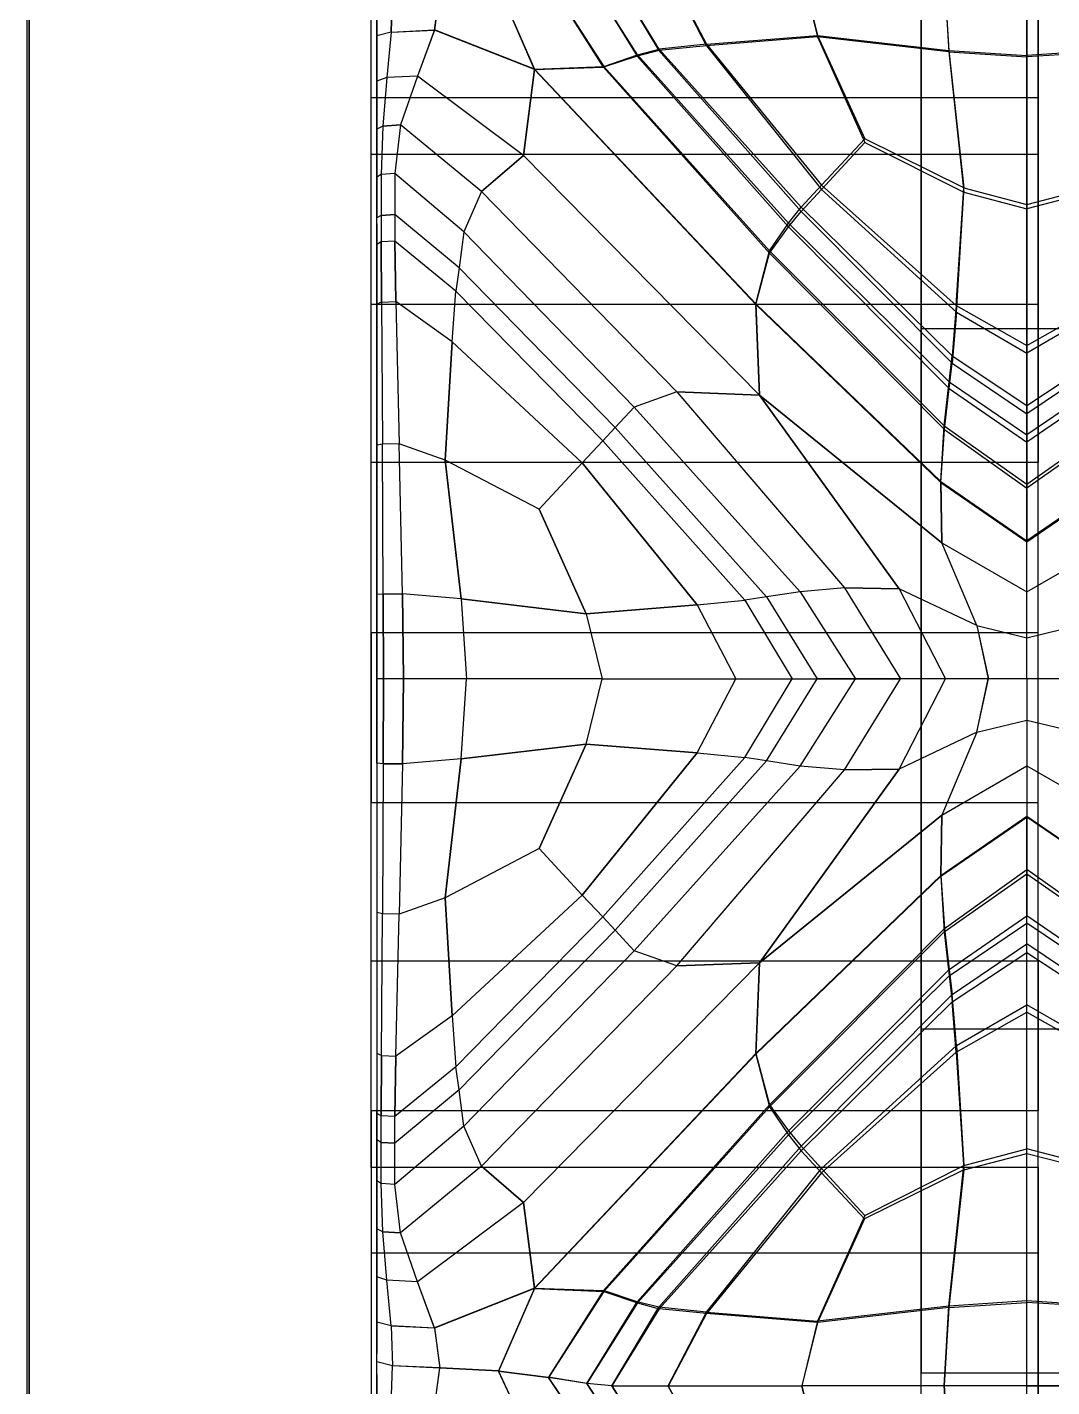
# Model space of a CAD drawing. Extents: x 11992 to 29481, y -6727 to 6811.
# Drawn here: x 12599.61 to 12607.29, y 1274.94 to 1285.14 of the extents above; entities that cross this region are included whole.
import ezdxf

# ---------------------------------------------------------------- set-up
doc = ezdxf.new("R2010")
doc.units = 0
doc.header["$MEASUREMENT"] = 0
doc.layers.get('0').update_dxf_attribs({"color": 8, "linetype": 'CONTINUOUS'})
doc.layers.add('WALL', color=8, linetype='CONTINUOUS')

msp = doc.modelspace()

# ---------------------------------------------------------------- linework, layer by layer
for p, q in [((12599.619, 530.595, 559.574), (12599.628, 2180.596, 559.574)), ((12599.628, 2180.596, 429.574), (12599.619, 530.595, 429.574)), ((12599.628, 2180.596, 429.574), (12599.619, 530.595, 429.574)), ((12599.628, 2180.596, -40.427), (12599.619, 530.595, -40.426)), ((12607.188, 1295.636, -1712.186), (12607.188, 1281.877, -1730.567)), ((12607.188, 1284.187, -1731.15), (12607.188, 1292.159, -1710.589)), ((12607.105, 1288.764, -1722.139), (12607.105, 1283.813, -1720.379)), ((12602.188, 1284.187, -1731.15), (12602.188, 1288.474, -1709.412)), ((12607.188, 1279.324, -1730.567), (12607.188, 1288.474, -1709.412)), ((12607.105, 1282.698, -1760.504), (12607.105, 1287.198, -1759.58)), ((12602.23, 1283.472, -1759.98), (12602.23, 1285.956, -1758.022)), ((12604.184, 1284.934, -1720.599), (12603.805, 1285.539, -1720.707)), ((12603.805, 1285.538, -1760.159), (12604.183, 1284.925, -1760.249)), ((12604.347, 1284.978, -1720.536), (12603.992, 1285.557, -1720.642)), ((12603.992, 1285.555, -1760.224), (12604.346, 1284.967, -1760.306)), ((12604.416, 1285.559, -1720.635), (12604.703, 1285.014, -1720.532)), ((12604.703, 1285.003, -1760.308), (12604.416, 1285.557, -1760.231)), ((12605.416, 1285.557, -1720.639), (12605.534, 1285.081, -1720.538)), ((12605.416, 1285.557, -1760.227), (12605.534, 1285.071, -1760.303)), ((12606.483, 1285.555, -1720.645), (12606.52, 1284.968, -1720.527)), ((12606.483, 1285.555, -1760.22), (12606.52, 1284.957, -1760.31)), ((12602.23, 1285.473, -1722.092), (12602.23, 1285.042, -1722.559)), ((12603.144, 1285.446, -1721.057), (12603.412, 1284.827, -1720.969)), ((12603.412, 1284.824, -1759.897), (12603.144, 1285.444, -1759.81)), ((12603.517, 1285.493, -1720.879), (12603.932, 1284.847, -1720.769)), ((12603.931, 1284.842, -1760.088), (12603.517, 1285.492, -1759.987)), ((12606.312, 1285.46, -1721), (12606.312, 1282.879, -1720.484)), ((12606.312, 1282.879, -1760.381), (12606.312, 1285.46, -1759.865)), ((12602.338, 1285.106, -1759.732), (12602.348, 1285.406, -1759.664)), ((12602.348, 1285.406, -1721.201), (12602.338, 1285.106, -1721.134)), ((12602.704, 1285.423, -1721.14), (12602.662, 1285.122, -1721.076)), ((12602.662, 1285.121, -1759.791), (12602.704, 1285.422, -1759.726)), ((12602.23, 1285.191, -1758.86), (12602.23, 1284.446, -1758.424)), ((12602.338, 1285.106, -1721.134), (12602.23, 1285.078, -1721.246)), ((12602.338, 1285.106, -1759.732), (12602.23, 1285.078, -1759.62)), ((12602.23, 1284.763, -1758.371), (12602.23, 1285.078, -1759.62)), ((12602.338, 1285.106, -1721.134), (12602.306, 1284.764, -1721.08)), ((12602.338, 1285.106, -1759.732), (12602.306, 1284.764, -1759.786)), ((12602.338, 1285.106, -1721.134), (12602.662, 1285.122, -1721.076)), ((12602.338, 1285.106, -1759.732), (12602.662, 1285.121, -1759.791)), ((12602.662, 1285.122, -1721.076), (12602.535, 1284.776, -1721.032)), ((12602.662, 1285.121, -1759.791), (12602.535, 1284.776, -1759.835)), ((12603.412, 1284.827, -1720.969), (12602.662, 1285.122, -1721.076)), ((12603.412, 1284.824, -1759.897), (12602.662, 1285.121, -1759.791)), ((12604.703, 1285.014, -1720.532), (12605.534, 1285.081, -1720.538)), ((12605.534, 1285.071, -1760.303), (12604.703, 1285.003, -1760.308)), ((12605.534, 1285.081, -1720.538), (12606.52, 1284.968, -1720.527)), ((12605.534, 1285.081, -1720.538), (12605.888, 1284.304, -1720.434)), ((12606.52, 1284.957, -1760.31), (12605.534, 1285.071, -1760.303)), ((12605.534, 1285.071, -1760.303), (12605.888, 1284.278, -1760.378)), ((12602.23, 1284.378, -1721.089), (12602.23, 1285.016, -1721.489)), ((12602.23, 1285.016, -1721.489), (12602.23, 1284.763, -1722.495)), ((12604.183, 1284.925, -1760.249), (12603.931, 1284.842, -1760.088)), ((12603.932, 1284.847, -1720.769), (12604.184, 1284.934, -1720.599)), ((12604.346, 1284.967, -1760.306), (12604.183, 1284.925, -1760.249)), ((12604.183, 1284.925, -1760.249), (12605.318, 1283.644, -1760.38)), ((12604.184, 1284.934, -1720.599), (12604.347, 1284.978, -1720.536)), ((12604.184, 1284.934, -1720.599), (12605.318, 1283.673, -1720.435)), ((12604.703, 1285.003, -1760.308), (12604.346, 1284.967, -1760.306)), ((12604.346, 1284.967, -1760.306), (12605.412, 1283.759, -1760.42)), ((12604.703, 1285.014, -1720.532), (12604.347, 1284.978, -1720.536)), ((12605.411, 1283.793, -1720.383), (12604.347, 1284.978, -1720.536)), ((12604.703, 1285.014, -1720.532), (12605.564, 1283.958, -1720.397)), ((12604.703, 1285.003, -1760.308), (12605.565, 1283.925, -1760.406)), ((12606.52, 1284.968, -1720.527), (12606.631, 1283.936, -1720.393)), ((12606.52, 1284.968, -1720.527), (12607.105, 1284.93, -1720.523)), ((12606.52, 1284.957, -1760.31), (12606.632, 1283.904, -1760.407)), ((12606.52, 1284.957, -1760.31), (12607.105, 1284.919, -1760.313)), ((12607.69, 1284.968, -1720.527), (12607.105, 1284.93, -1720.523)), ((12607.69, 1284.957, -1760.31), (12607.105, 1284.919, -1760.313)), ((12602.23, 1284.903, -1721.94), (12602.23, 1284.576, -1721.885)), ((12603.412, 1284.827, -1720.969), (12603.329, 1284.181, -1720.939)), ((12603.329, 1284.18, -1759.927), (12603.412, 1284.824, -1759.897)), ((12603.412, 1284.827, -1720.969), (12603.932, 1284.847, -1720.769)), ((12603.412, 1284.824, -1759.897), (12603.931, 1284.842, -1760.088)), ((12603.412, 1284.827, -1720.969), (12605.071, 1283.068, -1720.725)), ((12603.412, 1284.824, -1759.897), (12605.071, 1283.063, -1760.136)), ((12605.174, 1283.448, -1760.246), (12603.931, 1284.842, -1760.088)), ((12603.932, 1284.847, -1720.769), (12605.174, 1283.465, -1720.593)), ((12602.306, 1284.764, -1721.08), (12602.23, 1284.738, -1721.189)), ((12602.306, 1284.764, -1759.786), (12602.23, 1284.738, -1759.677)), ((12602.306, 1284.764, -1721.08), (12602.275, 1284.401, -1720.983)), ((12602.306, 1284.764, -1759.786), (12602.275, 1284.401, -1759.883)), ((12602.535, 1284.776, -1721.032), (12602.306, 1284.764, -1721.08)), ((12602.535, 1284.776, -1759.835), (12602.306, 1284.764, -1759.786)), ((12602.535, 1284.776, -1721.032), (12602.409, 1284.409, -1720.945)), ((12602.535, 1284.776, -1759.835), (12602.409, 1284.409, -1759.921)), ((12603.329, 1284.18, -1759.927), (12602.535, 1284.776, -1759.835)), ((12603.329, 1284.181, -1720.939), (12602.535, 1284.776, -1721.032)), ((12602.23, 1284.681, -1759.434), (12602.23, 1283.773, -1758.699)), ((12607.188, 1284.612, -1772.182), (12602.188, 1284.612, -1772.182)), ((12607.188, 1284.612, -1708.683), (12602.188, 1284.612, -1708.683)), ((12602.23, 1284.576, -1758.981), (12602.23, 1284.109, -1758.517)), ((12607.188, 1281.877, -1750.298), (12607.188, 1284.612, -1772.182)), ((12607.188, 1276.589, -1708.683), (12607.188, 1284.612, -1708.683)), ((12602.23, 1283.472, -1720.886), (12602.23, 1284.446, -1722.442)), ((12602.275, 1284.401, -1759.883), (12602.23, 1284.378, -1759.776)), ((12602.275, 1284.401, -1720.983), (12602.23, 1284.378, -1721.089)), ((12602.23, 1282.006, -1720.354), (12602.23, 1284.326, -1721.334)), ((12602.275, 1284.401, -1759.883), (12602.264, 1284.038, -1760.078)), ((12602.275, 1284.401, -1720.983), (12602.264, 1284.038, -1720.788)), ((12602.409, 1284.409, -1759.921), (12602.275, 1284.401, -1759.883)), ((12602.275, 1284.401, -1720.983), (12602.409, 1284.409, -1720.945)), ((12602.409, 1284.409, -1759.921), (12602.366, 1284.045, -1760.113)), ((12602.409, 1284.409, -1720.945), (12602.366, 1284.045, -1720.753)), ((12603.016, 1283.909, -1720.867), (12602.409, 1284.409, -1720.945)), ((12603.016, 1283.909, -1759.999), (12602.409, 1284.409, -1759.921)), ((12602.23, 1283.97, -1721.141), (12602.23, 1284.229, -1721.789)), ((12605.888, 1284.304, -1720.434), (12605.564, 1283.958, -1720.397)), ((12605.565, 1283.925, -1760.406), (12605.888, 1284.278, -1760.378)), ((12606.631, 1283.936, -1720.393), (12605.888, 1284.304, -1720.434)), ((12605.888, 1284.278, -1760.378), (12606.632, 1283.904, -1760.407)), ((12607.188, 1284.187, -1731.15), (12602.188, 1284.187, -1731.15)), ((12602.188, 1280.6, -1750.378), (12602.188, 1284.187, -1749.715)), ((12607.188, 1284.187, -1749.715), (12602.188, 1284.187, -1749.715)), ((12603.329, 1284.181, -1720.939), (12603.016, 1283.909, -1720.867)), ((12603.016, 1283.909, -1759.999), (12603.329, 1284.18, -1759.927)), ((12605.1, 1282.383, -1720.698), (12603.329, 1284.181, -1720.939)), ((12605.1, 1282.383, -1760.169), (12603.329, 1284.18, -1759.927)), ((12607.188, 1283.063, -1750.074), (12607.188, 1284.187, -1749.715)), ((12602.264, 1284.038, -1760.078), (12602.23, 1284.018, -1759.972)), ((12602.264, 1284.038, -1720.788), (12602.23, 1284.018, -1720.894)), ((12602.23, 1284.018, -1759.972), (12602.23, 1283.711, -1760.158)), ((12602.366, 1284.045, -1760.113), (12602.264, 1284.038, -1760.078)), ((12602.366, 1284.045, -1720.753), (12602.264, 1284.038, -1720.788)), ((12602.264, 1284.038, -1720.788), (12602.264, 1283.73, -1720.601)), ((12602.264, 1284.038, -1760.078), (12602.264, 1283.531, -1760.338)), ((12602.883, 1283.607, -1760.186), (12602.366, 1284.045, -1760.113)), ((12602.883, 1283.607, -1720.68), (12602.366, 1284.045, -1720.753)), ((12602.366, 1284.045, -1760.113), (12602.366, 1283.536, -1760.374)), ((12602.366, 1284.045, -1720.753), (12602.366, 1283.537, -1720.492)), ((12602.23, 1283.667, -1759.908), (12602.23, 1283.97, -1759.724)), ((12603.016, 1283.909, -1720.867), (12602.883, 1283.607, -1720.68)), ((12603.016, 1283.909, -1759.999), (12602.883, 1283.607, -1760.186)), ((12603.016, 1283.909, -1720.867), (12604.48, 1282.407, -1720.64)), ((12603.016, 1283.909, -1759.999), (12604.48, 1282.407, -1760.226)), ((12605.564, 1283.958, -1720.397), (12605.411, 1283.793, -1720.383)), ((12605.565, 1283.925, -1760.406), (12605.412, 1283.759, -1760.42)), ((12606.574, 1283.055, -1720.293), (12605.564, 1283.958, -1720.397)), ((12606.576, 1283.005, -1760.479), (12605.565, 1283.925, -1760.406)), ((12606.574, 1283.055, -1720.293), (12606.631, 1283.936, -1720.393)), ((12606.631, 1283.936, -1720.393), (12607.105, 1283.813, -1720.379)), ((12607.105, 1283.813, -1720.379), (12607.578, 1283.936, -1720.393)), ((12602.23, 1283.586, -1759.444), (12602.23, 1283.882, -1759.265)), ((12606.576, 1283.005, -1760.479), (12606.632, 1283.904, -1760.407)), ((12606.632, 1283.904, -1760.407), (12607.105, 1283.779, -1760.417)), ((12607.577, 1283.904, -1760.407), (12607.105, 1283.779, -1760.417)), ((12607.105, 1283.813, -1720.379), (12607.105, 1281.289, -1720.519)), ((12602.264, 1283.73, -1760.265), (12602.23, 1283.711, -1760.158)), ((12602.264, 1283.73, -1720.601), (12602.23, 1283.711, -1720.708)), ((12602.366, 1283.736, -1760.301), (12602.264, 1283.73, -1760.265)), ((12602.264, 1283.73, -1720.601), (12602.366, 1283.736, -1720.565)), ((12602.264, 1283.73, -1720.601), (12602.264, 1283.531, -1720.528)), ((12602.847, 1283.337, -1720.494), (12602.366, 1283.736, -1720.565)), ((12602.847, 1283.337, -1760.372), (12602.366, 1283.736, -1760.301)), ((12605.318, 1283.673, -1720.435), (12605.411, 1283.793, -1720.383)), ((12605.318, 1283.644, -1760.38), (12605.412, 1283.759, -1760.42)), ((12605.411, 1283.793, -1720.383), (12606.544, 1282.676, -1720.251)), ((12605.412, 1283.759, -1760.42), (12606.545, 1282.621, -1760.517)), ((12602.23, 1283.667, -1720.958), (12602.23, 1282.962, -1721.277)), ((12602.883, 1283.607, -1760.186), (12602.847, 1283.337, -1760.372)), ((12602.883, 1283.607, -1720.68), (12602.847, 1283.337, -1720.494)), ((12604.161, 1282.293, -1760.404), (12602.883, 1283.607, -1760.186)), ((12604.161, 1282.293, -1720.462), (12602.883, 1283.607, -1720.68)), ((12605.174, 1283.465, -1720.593), (12605.318, 1283.673, -1720.435)), ((12605.174, 1283.448, -1760.246), (12605.318, 1283.644, -1760.38)), ((12606.521, 1282.482, -1720.29), (12605.318, 1283.673, -1720.435)), ((12605.318, 1283.644, -1760.38), (12606.522, 1282.433, -1760.493)), ((12602.264, 1283.531, -1720.528), (12602.23, 1283.513, -1720.636)), ((12602.264, 1283.531, -1760.338), (12602.23, 1283.513, -1760.23)), ((12602.23, 1282.006, -1760.512), (12602.23, 1283.513, -1760.23)), ((12602.366, 1283.537, -1720.492), (12602.264, 1283.531, -1720.528)), ((12602.366, 1283.536, -1760.374), (12602.264, 1283.531, -1760.338)), ((12602.266, 1283.079, -1760.416), (12602.264, 1283.531, -1760.338)), ((12602.264, 1283.531, -1720.528), (12602.266, 1283.079, -1720.45)), ((12602.366, 1283.537, -1720.492), (12602.374, 1283.084, -1720.414)), ((12602.824, 1283.162, -1720.422), (12602.366, 1283.537, -1720.492)), ((12602.374, 1283.084, -1760.452), (12602.366, 1283.536, -1760.374)), ((12602.824, 1283.162, -1760.444), (12602.366, 1283.536, -1760.374)), ((12602.23, 1280.878, -1760.454), (12602.23, 1283.486, -1758.873)), ((12602.23, 1283.472, -1759.98), (12602.23, 1282.881, -1759.014)), ((12605.071, 1283.068, -1720.725), (12605.174, 1283.465, -1720.593)), ((12605.071, 1283.063, -1760.136), (12605.174, 1283.448, -1760.246)), ((12605.174, 1283.465, -1720.593), (12606.485, 1282.152, -1720.436)), ((12605.174, 1283.448, -1760.246), (12606.486, 1282.124, -1760.385)), ((12602.23, 1280.253, -1760.042), (12602.23, 1283.3, -1758.941)), ((12602.847, 1283.337, -1720.494), (12602.824, 1283.162, -1720.422)), ((12602.847, 1283.337, -1760.372), (12602.824, 1283.162, -1760.444)), ((12602.847, 1283.337, -1720.494), (12604.017, 1282.139, -1720.28)), ((12604.017, 1282.139, -1760.586), (12602.847, 1283.337, -1760.372)), ((12602.795, 1282.782, -1760.51), (12602.824, 1283.162, -1760.444)), ((12602.795, 1282.782, -1720.355), (12602.824, 1283.162, -1720.422)), ((12603.924, 1282.039, -1720.211), (12602.824, 1283.162, -1720.422)), ((12603.924, 1282.039, -1760.655), (12602.824, 1283.162, -1760.444)), ((12607.188, 1283.063, -1750.074), (12602.188, 1283.063, -1750.074)), ((12607.188, 1283.063, -1730.791), (12602.188, 1283.063, -1730.791)), ((12602.266, 1283.079, -1760.416), (12602.23, 1283.064, -1760.308)), ((12602.266, 1283.079, -1720.45), (12602.23, 1283.064, -1720.558)), ((12602.23, 1283.064, -1720.558), (12602.23, 1277.206, -1721.925)), ((12602.266, 1283.079, -1760.416), (12602.374, 1283.084, -1760.452)), ((12602.266, 1283.079, -1720.45), (12602.374, 1283.084, -1720.414)), ((12602.266, 1283.079, -1760.416), (12602.272, 1282.015, -1760.621)), ((12602.266, 1283.079, -1720.45), (12602.272, 1282.015, -1720.245)), ((12602.374, 1283.084, -1760.452), (12602.398, 1282.018, -1760.657)), ((12602.795, 1282.782, -1760.51), (12602.374, 1283.084, -1760.452)), ((12602.374, 1283.084, -1720.414), (12602.398, 1282.018, -1720.209)), ((12602.795, 1282.782, -1720.355), (12602.374, 1283.084, -1720.414)), ((12605.071, 1283.068, -1720.725), (12606.459, 1281.734, -1720.57)), ((12605.071, 1283.068, -1720.725), (12605.1, 1282.383, -1720.698)), ((12605.071, 1283.063, -1760.136), (12606.46, 1281.727, -1760.287)), ((12605.1, 1282.383, -1760.169), (12605.071, 1283.063, -1760.136)), ((12606.574, 1283.055, -1720.293), (12606.544, 1282.676, -1720.251)), ((12606.576, 1283.005, -1760.479), (12606.545, 1282.621, -1760.517)), ((12606.574, 1283.055, -1720.293), (12607.105, 1282.754, -1720.258)), ((12606.576, 1283.005, -1760.479), (12607.105, 1282.698, -1760.504)), ((12607.105, 1282.754, -1720.258), (12607.635, 1283.055, -1720.293)), ((12607.634, 1283.005, -1760.479), (12607.105, 1282.698, -1760.504)), ((12606.312, 1277.627, -1760.381), (12606.312, 1282.879, -1760.381)), ((12606.312, 1282.879, -1720.484), (12606.312, 1277.627, -1720.484)), ((12651.312, 1282.879, -1720.484), (12606.312, 1282.879, -1720.484)), ((12651.312, 1282.879, -1760.381), (12606.312, 1282.879, -1760.381)), ((12602.795, 1282.782, -1760.51), (12602.744, 1281.895, -1760.681)), ((12602.744, 1281.895, -1720.185), (12602.795, 1282.782, -1720.355)), ((12602.795, 1282.782, -1760.51), (12603.77, 1281.874, -1760.685)), ((12603.77, 1281.874, -1720.18), (12602.795, 1282.782, -1720.355)), ((12607.105, 1280.253, -1760.384), (12607.105, 1282.698, -1760.504)), ((12606.521, 1282.482, -1720.29), (12606.544, 1282.676, -1720.251)), ((12606.522, 1282.433, -1760.493), (12606.545, 1282.621, -1760.517)), ((12606.544, 1282.676, -1720.251), (12607.105, 1282.304, -1720.206)), ((12606.545, 1282.621, -1760.517), (12607.105, 1282.241, -1760.549)), ((12607.105, 1282.304, -1720.206), (12607.666, 1282.676, -1720.251)), ((12607.664, 1282.621, -1760.517), (12607.105, 1282.241, -1760.549)), ((12606.485, 1282.152, -1720.436), (12606.521, 1282.482, -1720.29)), ((12606.521, 1282.482, -1720.29), (12607.105, 1282.085, -1720.242)), ((12607.689, 1282.482, -1720.29), (12607.105, 1282.085, -1720.242)), ((12604.48, 1282.407, -1760.226), (12604.161, 1282.293, -1760.404)), ((12604.48, 1282.407, -1720.64), (12604.161, 1282.293, -1720.462)), ((12604.48, 1282.407, -1760.226), (12605.738, 1280.936, -1760.439)), ((12604.48, 1282.407, -1760.226), (12605.1, 1282.383, -1760.169)), ((12605.1, 1282.383, -1720.698), (12604.48, 1282.407, -1720.64)), ((12604.48, 1282.407, -1720.64), (12605.738, 1280.936, -1720.426)), ((12606.467, 1281.275, -1720.573), (12605.1, 1282.383, -1720.698)), ((12605.1, 1282.383, -1720.698), (12606.146, 1280.93, -1720.507)), ((12606.146, 1280.93, -1760.36), (12605.1, 1282.383, -1760.169)), ((12605.1, 1282.383, -1760.169), (12606.467, 1281.275, -1760.295)), ((12606.486, 1282.124, -1760.385), (12606.522, 1282.433, -1760.493)), ((12606.522, 1282.433, -1760.493), (12607.105, 1282.029, -1760.531)), ((12607.688, 1282.433, -1760.493), (12607.105, 1282.029, -1760.531)), ((12604.161, 1282.293, -1760.404), (12604.017, 1282.139, -1760.586)), ((12604.161, 1282.293, -1720.462), (12604.017, 1282.139, -1720.28)), ((12604.161, 1282.293, -1760.404), (12605.405, 1280.907, -1760.622)), ((12604.161, 1282.293, -1720.462), (12605.405, 1280.907, -1720.244)), ((12604.017, 1282.139, -1720.28), (12603.924, 1282.039, -1720.211)), ((12604.017, 1282.139, -1760.586), (12603.924, 1282.039, -1760.655)), ((12605.153, 1280.868, -1760.799), (12604.017, 1282.139, -1760.586)), ((12604.017, 1282.139, -1720.28), (12605.153, 1280.868, -1720.066)), ((12606.459, 1281.734, -1720.57), (12606.485, 1282.152, -1720.436)), ((12606.46, 1281.727, -1760.287), (12606.486, 1282.124, -1760.385)), ((12606.485, 1282.152, -1720.436), (12607.105, 1281.714, -1720.384)), ((12606.486, 1282.124, -1760.385), (12607.105, 1281.683, -1760.432)), ((12607.105, 1281.714, -1720.384), (12607.724, 1282.152, -1720.436)), ((12607.724, 1282.124, -1760.385), (12607.105, 1281.683, -1760.432)), ((12602.272, 1282.015, -1760.621), (12602.23, 1282.006, -1760.512)), ((12602.272, 1282.015, -1720.245), (12602.23, 1282.006, -1720.354)), ((12602.23, 1279.62, -1720.155), (12602.23, 1281.983, -1720.608)), ((12602.398, 1282.018, -1760.657), (12602.272, 1282.015, -1760.621)), ((12602.398, 1282.018, -1720.209), (12602.272, 1282.015, -1720.245)), ((12602.278, 1280.89, -1760.821), (12602.272, 1282.015, -1760.621)), ((12602.278, 1280.89, -1720.045), (12602.272, 1282.015, -1720.245)), ((12602.422, 1280.891, -1760.858), (12602.398, 1282.018, -1760.657)), ((12602.422, 1280.891, -1720.008), (12602.398, 1282.018, -1720.209)), ((12602.744, 1281.895, -1720.185), (12602.398, 1282.018, -1720.209)), ((12602.744, 1281.895, -1760.681), (12602.398, 1282.018, -1760.657)), ((12603.77, 1281.874, -1760.685), (12603.924, 1282.039, -1760.655)), ((12603.77, 1281.874, -1720.18), (12603.924, 1282.039, -1720.211)), ((12603.924, 1282.039, -1720.211), (12604.99, 1280.843, -1720)), ((12603.924, 1282.039, -1760.655), (12604.99, 1280.843, -1760.865)), ((12607.188, 1281.877, -1750.298), (12602.188, 1281.877, -1750.298)), ((12607.188, 1281.877, -1730.567), (12602.188, 1281.877, -1730.567)), ((12602.23, 1281.942, -1759.785), (12602.23, 1281.892, -1759.204)), ((12602.23, 1281.892, -1721.662), (12602.23, 1279.661, -1721.475)), ((12602.863, 1280.853, -1720), (12602.744, 1281.895, -1720.185)), ((12603.447, 1281.526, -1720.113), (12602.744, 1281.895, -1720.185)), ((12603.447, 1281.526, -1760.753), (12602.744, 1281.895, -1760.681)), ((12602.744, 1281.895, -1760.681), (12602.863, 1280.853, -1760.866)), ((12603.447, 1281.526, -1720.113), (12603.77, 1281.874, -1720.18)), ((12603.77, 1281.874, -1760.685), (12603.447, 1281.526, -1760.753)), ((12603.77, 1281.874, -1760.685), (12604.633, 1280.809, -1760.877)), ((12604.633, 1280.809, -1719.989), (12603.77, 1281.874, -1720.18)), ((12606.459, 1281.734, -1720.57), (12606.467, 1281.275, -1720.573)), ((12606.459, 1281.734, -1720.57), (12607.105, 1281.289, -1720.519)), ((12606.46, 1281.727, -1760.287), (12607.105, 1281.282, -1760.338)), ((12606.467, 1281.275, -1760.295), (12606.46, 1281.727, -1760.287)), ((12607.75, 1281.734, -1720.57), (12607.105, 1281.289, -1720.519)), ((12607.105, 1281.282, -1760.338), (12607.75, 1281.727, -1760.287)), ((12603.801, 1280.741, -1719.976), (12603.447, 1281.526, -1720.113)), ((12603.447, 1281.526, -1760.753), (12603.801, 1280.741, -1760.89)), ((12606.729, 1280.653, -1720.497), (12606.467, 1281.275, -1720.573)), ((12606.467, 1281.275, -1720.573), (12607.105, 1280.906, -1720.531)), ((12606.729, 1280.654, -1760.369), (12606.467, 1281.275, -1760.295)), ((12606.467, 1281.275, -1760.295), (12607.105, 1280.906, -1760.337)), ((12607.105, 1280.253, -1720.482), (12607.105, 1281.289, -1720.519)), ((12607.105, 1280.906, -1760.337), (12607.742, 1281.275, -1760.295)), ((12607.105, 1280.906, -1720.531), (12607.742, 1281.275, -1720.572)), ((12602.278, 1280.89, -1760.821), (12602.23, 1280.886, -1760.711)), ((12602.278, 1280.89, -1720.045), (12602.23, 1280.886, -1720.155)), ((12602.23, 1280.886, -1720.155), (12602.23, 1276.734, -1722.166)), ((12602.23, 1280.845, -1759.391), (12602.23, 1278.615, -1759.204)), ((12602.278, 1280.89, -1760.821), (12602.422, 1280.891, -1760.858)), ((12602.422, 1280.891, -1720.008), (12602.278, 1280.89, -1720.045)), ((12602.278, 1280.89, -1760.821), (12602.28, 1280.253, -1760.888)), ((12602.28, 1280.253, -1719.978), (12602.278, 1280.89, -1720.045)), ((12602.43, 1280.253, -1719.941), (12602.422, 1280.891, -1720.008)), ((12602.422, 1280.891, -1760.858), (12602.43, 1280.253, -1760.925)), ((12602.863, 1280.853, -1720), (12602.422, 1280.891, -1720.008)), ((12602.863, 1280.853, -1760.866), (12602.422, 1280.891, -1760.858)), ((12603.801, 1280.741, -1760.89), (12602.863, 1280.853, -1760.866)), ((12602.863, 1280.853, -1720), (12603.801, 1280.741, -1719.976)), ((12602.863, 1280.853, -1720), (12602.902, 1280.253, -1719.938)), ((12602.863, 1280.853, -1760.866), (12602.902, 1280.253, -1760.927)), ((12605.153, 1280.868, -1760.799), (12604.99, 1280.843, -1760.865)), ((12605.153, 1280.868, -1720.066), (12604.99, 1280.843, -1720)), ((12605.405, 1280.907, -1720.244), (12605.153, 1280.868, -1720.066)), ((12605.405, 1280.907, -1760.622), (12605.153, 1280.868, -1760.799)), ((12605.153, 1280.868, -1760.799), (12605.531, 1280.253, -1760.871)), ((12605.153, 1280.868, -1720.066), (12605.532, 1280.253, -1719.995)), ((12605.738, 1280.936, -1760.439), (12605.405, 1280.907, -1760.622)), ((12605.738, 1280.936, -1720.426), (12605.405, 1280.907, -1720.244)), ((12605.405, 1280.907, -1720.244), (12605.819, 1280.253, -1720.171)), ((12605.405, 1280.907, -1760.622), (12605.819, 1280.253, -1760.694)), ((12605.738, 1280.936, -1760.439), (12606.146, 1280.93, -1760.36)), ((12605.738, 1280.936, -1760.439), (12606.157, 1280.253, -1760.511)), ((12606.146, 1280.93, -1720.507), (12605.738, 1280.936, -1720.426)), ((12605.738, 1280.936, -1720.426), (12606.157, 1280.253, -1720.355)), ((12606.729, 1280.653, -1720.497), (12606.146, 1280.93, -1720.507)), ((12606.146, 1280.93, -1720.507), (12606.495, 1280.253, -1720.443)), ((12606.729, 1280.654, -1760.369), (12606.146, 1280.93, -1760.36)), ((12606.146, 1280.93, -1760.36), (12606.495, 1280.253, -1760.423)), ((12604.633, 1280.809, -1760.877), (12603.801, 1280.741, -1760.89)), ((12603.801, 1280.741, -1719.976), (12604.633, 1280.809, -1719.989)), ((12604.633, 1280.809, -1760.877), (12604.99, 1280.843, -1760.865)), ((12604.633, 1280.809, -1719.989), (12604.99, 1280.843, -1720)), ((12604.633, 1280.809, -1760.877), (12604.921, 1280.253, -1760.94)), ((12604.633, 1280.809, -1719.989), (12604.921, 1280.253, -1719.925)), ((12604.99, 1280.843, -1760.865), (12605.345, 1280.253, -1760.936)), ((12604.99, 1280.843, -1720), (12605.345, 1280.253, -1719.93)), ((12603.801, 1280.741, -1760.89), (12603.92, 1280.253, -1760.935)), ((12603.801, 1280.741, -1719.976), (12603.92, 1280.253, -1719.931)), ((12606.729, 1280.654, -1760.369), (12606.815, 1280.253, -1760.394)), ((12606.729, 1280.654, -1760.369), (12607.105, 1280.561, -1760.372)), ((12606.729, 1280.653, -1720.497), (12607.105, 1280.561, -1720.494)), ((12606.729, 1280.653, -1720.497), (12606.816, 1280.253, -1720.472)), ((12607.105, 1280.561, -1760.372), (12607.481, 1280.654, -1760.369)), ((12607.105, 1280.561, -1720.494), (12607.481, 1280.653, -1720.497)), ((12602.188, 1280.6, -1730.488), (12602.188, 1279.324, -1730.567)), ((12602.188, 1276.589, -1772.182), (12602.188, 1280.6, -1750.378)), ((12607.188, 1280.6, -1750.378), (12602.188, 1280.6, -1772.432)), ((12607.188, 1280.6, -1730.488), (12602.188, 1280.6, -1708.434)), ((12603.92, 1280.253, -1760.935), (12602.23, 1280.253, -1760.52)), ((12603.92, 1280.253, -1719.931), (12602.23, 1280.253, -1720.824)), ((12602.23, 1280.253, -1760.042), (12602.23, 1279.661, -1759.391)), ((12602.23, 1280.253, -1760.042), (12602.23, 1280.253, -1759.453)), ((12602.23, 1280.253, -1760.52), (12602.23, 1280.253, -1760.042)), ((12602.23, 1280.253, -1720.824), (12602.23, 1280.253, -1721.413)), ((12602.28, 1280.253, -1760.888), (12602.278, 1279.617, -1760.821)), ((12602.278, 1279.617, -1720.045), (12602.28, 1280.253, -1719.978)), ((12602.43, 1280.253, -1760.925), (12602.422, 1279.615, -1760.858)), ((12602.422, 1279.615, -1720.008), (12602.43, 1280.253, -1719.941)), ((12602.863, 1279.653, -1760.866), (12602.902, 1280.253, -1760.927)), ((12602.863, 1279.653, -1720), (12602.902, 1280.253, -1719.938)), ((12603.801, 1279.765, -1719.976), (12603.92, 1280.253, -1719.931)), ((12603.801, 1279.765, -1760.89), (12603.92, 1280.253, -1760.935)), ((12603.92, 1280.253, -1760.935), (12605.531, 1280.253, -1760.871)), ((12603.92, 1280.253, -1719.931), (12606.157, 1280.253, -1720.355)), ((12604.633, 1279.698, -1760.877), (12604.921, 1280.253, -1760.94)), ((12604.633, 1279.698, -1719.989), (12604.921, 1280.253, -1719.925)), ((12604.99, 1279.663, -1720), (12605.345, 1280.253, -1719.93)), ((12604.99, 1279.663, -1760.865), (12605.345, 1280.253, -1760.936)), ((12605.153, 1279.638, -1760.799), (12605.531, 1280.253, -1760.871)), ((12605.153, 1279.638, -1720.066), (12605.532, 1280.253, -1719.995)), ((12605.405, 1279.599, -1760.622), (12605.819, 1280.253, -1760.694)), ((12605.405, 1279.599, -1720.244), (12605.819, 1280.253, -1720.171)), ((12607.715, 1280.253, -1760.423), (12605.531, 1280.253, -1760.871)), ((12605.738, 1279.57, -1720.426), (12606.157, 1280.253, -1720.355)), ((12605.738, 1279.57, -1760.439), (12606.157, 1280.253, -1760.511)), ((12606.146, 1279.576, -1760.359), (12606.495, 1280.253, -1760.423)), ((12606.146, 1279.576, -1720.506), (12606.495, 1280.253, -1720.443)), ((12607.715, 1280.253, -1720.443), (12606.157, 1280.253, -1720.355)), ((12651.312, 1280.254, -1760.557), (12606.312, 1280.254, -1760.557)), ((12651.312, 1280.254, -1720.308), (12606.312, 1280.254, -1720.308)), ((12606.729, 1279.853, -1720.497), (12606.816, 1280.253, -1720.472)), ((12606.729, 1279.853, -1760.369), (12606.815, 1280.253, -1760.394)), ((12607.105, 1280.253, -1760.384), (12607.105, 1279.217, -1760.347)), ((12607.105, 1280.253, -1720.482), (12607.105, 1278.477, -1720.335)), ((12606.729, 1279.853, -1720.497), (12607.105, 1279.945, -1720.494)), ((12606.729, 1279.853, -1760.369), (12607.105, 1279.945, -1760.371)), ((12607.105, 1279.945, -1760.371), (12607.481, 1279.853, -1760.369)), ((12607.105, 1279.945, -1720.494), (12607.481, 1279.853, -1720.497)), ((12606.729, 1279.853, -1720.497), (12606.146, 1279.576, -1720.506)), ((12606.729, 1279.853, -1760.369), (12606.146, 1279.576, -1760.359)), ((12606.729, 1279.853, -1720.497), (12606.467, 1279.231, -1720.571)), ((12606.729, 1279.853, -1760.369), (12606.467, 1279.231, -1760.293)), ((12602.863, 1279.653, -1760.866), (12603.801, 1279.765, -1760.89)), ((12603.801, 1279.765, -1719.976), (12602.863, 1279.653, -1720)), ((12603.447, 1278.981, -1720.113), (12603.801, 1279.765, -1719.976)), ((12603.801, 1279.765, -1760.89), (12603.447, 1278.981, -1760.753)), ((12604.633, 1279.698, -1719.989), (12603.801, 1279.765, -1719.976)), ((12603.801, 1279.765, -1760.89), (12604.633, 1279.698, -1760.877)), ((12602.23, 1279.643, -1720.888), (12602.23, 1278.615, -1721.662)), ((12602.863, 1279.653, -1760.866), (12602.422, 1279.615, -1760.858)), ((12602.863, 1279.653, -1720), (12602.422, 1279.615, -1720.008)), ((12602.744, 1278.611, -1720.185), (12602.863, 1279.653, -1720)), ((12602.863, 1279.653, -1760.866), (12602.744, 1278.611, -1760.681)), ((12604.633, 1279.698, -1760.877), (12603.77, 1278.632, -1760.685)), ((12603.77, 1278.632, -1720.18), (12604.633, 1279.698, -1719.989)), ((12603.924, 1278.468, -1760.655), (12604.99, 1279.663, -1760.865)), ((12603.924, 1278.468, -1720.211), (12604.99, 1279.663, -1720)), ((12604.017, 1278.368, -1760.586), (12605.153, 1279.638, -1760.799)), ((12605.153, 1279.638, -1720.066), (12604.017, 1278.368, -1720.28)), ((12604.633, 1279.698, -1760.877), (12604.99, 1279.663, -1760.865)), ((12604.633, 1279.698, -1719.989), (12604.99, 1279.663, -1720)), ((12605.153, 1279.638, -1760.799), (12604.99, 1279.663, -1760.865)), ((12605.153, 1279.638, -1720.066), (12604.99, 1279.663, -1720)), ((12605.405, 1279.599, -1760.622), (12605.153, 1279.638, -1760.799)), ((12605.405, 1279.599, -1720.244), (12605.153, 1279.638, -1720.066)), ((12602.23, 1279.62, -1760.711), (12602.23, 1277.478, -1760.056)), ((12602.278, 1279.617, -1760.821), (12602.23, 1279.62, -1760.711)), ((12602.278, 1279.617, -1720.045), (12602.23, 1279.62, -1720.155)), ((12602.278, 1279.617, -1760.821), (12602.272, 1278.491, -1760.621)), ((12602.278, 1279.617, -1720.045), (12602.272, 1278.491, -1720.245)), ((12602.422, 1279.615, -1760.858), (12602.278, 1279.617, -1760.821)), ((12602.278, 1279.617, -1720.045), (12602.422, 1279.615, -1720.008)), ((12602.422, 1279.615, -1760.858), (12602.398, 1278.488, -1760.657)), ((12602.422, 1279.615, -1720.008), (12602.398, 1278.488, -1720.209)), ((12604.161, 1278.213, -1760.404), (12605.405, 1279.599, -1760.622)), ((12604.161, 1278.213, -1720.462), (12605.405, 1279.599, -1720.244)), ((12604.48, 1278.1, -1720.64), (12605.738, 1279.57, -1720.426)), ((12604.48, 1278.1, -1760.225), (12605.738, 1279.57, -1760.439)), ((12605.1, 1278.123, -1760.167), (12606.146, 1279.576, -1760.359)), ((12606.146, 1279.576, -1720.506), (12605.1, 1278.123, -1720.697)), ((12605.738, 1279.57, -1720.426), (12605.405, 1279.599, -1720.244)), ((12605.738, 1279.57, -1760.439), (12605.405, 1279.599, -1760.622)), ((12606.146, 1279.576, -1760.359), (12605.738, 1279.57, -1760.439)), ((12605.738, 1279.57, -1720.426), (12606.146, 1279.576, -1720.506)), ((12606.467, 1279.231, -1760.293), (12607.105, 1279.601, -1760.335)), ((12606.467, 1279.231, -1720.571), (12607.105, 1279.6, -1720.528)), ((12607.105, 1279.601, -1760.335), (12607.742, 1279.231, -1760.293)), ((12607.105, 1279.6, -1720.528), (12607.742, 1279.231, -1720.571)), ((12607.188, 1279.324, -1730.567), (12602.188, 1279.324, -1730.567)), ((12607.188, 1279.324, -1750.298), (12602.188, 1279.324, -1750.298)), ((12606.467, 1279.231, -1760.293), (12605.1, 1278.123, -1760.167)), ((12605.1, 1278.123, -1720.697), (12606.467, 1279.231, -1720.571)), ((12606.459, 1278.773, -1760.295), (12606.467, 1279.231, -1760.293)), ((12606.459, 1278.773, -1760.295), (12607.105, 1279.217, -1760.347)), ((12606.467, 1279.231, -1720.571), (12606.46, 1278.779, -1720.579)), ((12606.46, 1278.779, -1720.579), (12607.105, 1279.224, -1720.528)), ((12607.105, 1279.224, -1720.528), (12607.75, 1278.779, -1720.579)), ((12607.105, 1276.693, -1760.487), (12607.105, 1279.217, -1760.347)), ((12607.75, 1278.772, -1760.296), (12607.105, 1279.217, -1760.347)), ((12603.447, 1278.981, -1720.113), (12602.744, 1278.611, -1720.185)), ((12603.447, 1278.981, -1760.753), (12602.744, 1278.611, -1760.681)), ((12603.77, 1278.632, -1720.18), (12603.447, 1278.981, -1720.113)), ((12603.447, 1278.981, -1760.753), (12603.77, 1278.632, -1760.685)), ((12606.486, 1278.382, -1720.481), (12607.105, 1278.823, -1720.434)), ((12607.724, 1278.382, -1720.481), (12607.105, 1278.823, -1720.434)), ((12605.071, 1277.443, -1720.73), (12606.46, 1278.779, -1720.579)), ((12605.071, 1277.438, -1760.14), (12606.459, 1278.773, -1760.295)), ((12606.459, 1278.773, -1760.295), (12606.485, 1278.355, -1760.429)), ((12606.46, 1278.779, -1720.579), (12606.486, 1278.382, -1720.481)), ((12606.485, 1278.355, -1760.429), (12607.105, 1278.792, -1760.482)), ((12607.105, 1278.792, -1760.482), (12607.724, 1278.355, -1760.43)), ((12602.744, 1278.611, -1760.681), (12602.398, 1278.488, -1760.657)), ((12602.744, 1278.611, -1720.185), (12602.398, 1278.488, -1720.209)), ((12602.744, 1278.611, -1760.681), (12602.795, 1277.725, -1760.51)), ((12602.795, 1277.725, -1720.355), (12602.744, 1278.611, -1720.185)), ((12602.795, 1277.725, -1720.355), (12603.77, 1278.632, -1720.18)), ((12603.77, 1278.632, -1760.685), (12602.795, 1277.725, -1760.51)), ((12603.77, 1278.632, -1720.18), (12603.924, 1278.468, -1720.211)), ((12603.77, 1278.632, -1760.685), (12603.924, 1278.468, -1760.655)), ((12602.23, 1278.523, -1720.608), (12602.23, 1275.743, -1722.495)), ((12602.23, 1278.523, -1760.257), (12602.23, 1277.625, -1759.014)), ((12602.272, 1278.491, -1720.245), (12602.23, 1278.501, -1720.354)), ((12602.23, 1278.501, -1720.354), (12602.23, 1277.443, -1720.558)), ((12602.272, 1278.491, -1760.621), (12602.23, 1278.501, -1760.512)), ((12602.266, 1277.427, -1760.416), (12602.272, 1278.491, -1760.621)), ((12602.266, 1277.427, -1720.45), (12602.272, 1278.491, -1720.245)), ((12602.398, 1278.488, -1720.209), (12602.272, 1278.491, -1720.245)), ((12602.398, 1278.488, -1760.657), (12602.272, 1278.491, -1760.621)), ((12602.374, 1277.422, -1760.452), (12602.398, 1278.488, -1760.657)), ((12602.374, 1277.422, -1720.414), (12602.398, 1278.488, -1720.209)), ((12603.924, 1278.468, -1760.655), (12602.824, 1277.344, -1760.444)), ((12603.924, 1278.468, -1720.211), (12602.824, 1277.344, -1720.422)), ((12604.017, 1278.368, -1760.586), (12603.924, 1278.468, -1760.655)), ((12604.017, 1278.368, -1720.28), (12603.924, 1278.468, -1720.211)), ((12606.521, 1278.025, -1760.576), (12607.105, 1278.422, -1760.624)), ((12606.522, 1278.073, -1720.372), (12607.105, 1278.477, -1720.335)), ((12607.105, 1273.309, -1721.286), (12607.105, 1278.477, -1720.335)), ((12607.688, 1278.073, -1720.372), (12607.105, 1278.477, -1720.335)), ((12607.689, 1278.025, -1760.576), (12607.105, 1278.422, -1760.624)), ((12602.847, 1277.17, -1760.372), (12604.017, 1278.368, -1760.586)), ((12604.017, 1278.368, -1720.28), (12602.847, 1277.17, -1720.494)), ((12604.161, 1278.213, -1760.404), (12604.017, 1278.368, -1760.586)), ((12604.161, 1278.213, -1720.462), (12604.017, 1278.368, -1720.28)), ((12605.174, 1277.058, -1720.62), (12606.486, 1278.382, -1720.481)), ((12605.174, 1277.042, -1760.273), (12606.485, 1278.355, -1760.429)), ((12606.485, 1278.355, -1760.429), (12606.521, 1278.025, -1760.576)), ((12606.486, 1278.382, -1720.481), (12606.522, 1278.073, -1720.372)), ((12604.161, 1278.213, -1760.404), (12602.883, 1276.899, -1760.186)), ((12604.161, 1278.213, -1720.462), (12602.883, 1276.899, -1720.68)), ((12604.48, 1278.1, -1720.64), (12604.161, 1278.213, -1720.462)), ((12604.48, 1278.1, -1760.225), (12604.161, 1278.213, -1760.404)), ((12606.544, 1277.83, -1760.615), (12607.105, 1278.202, -1760.66)), ((12606.545, 1277.886, -1720.349), (12607.105, 1278.265, -1720.317)), ((12607.664, 1277.886, -1720.349), (12607.105, 1278.265, -1720.317)), ((12607.105, 1278.202, -1760.66), (12607.666, 1277.83, -1760.615)), ((12607.188, 1278.137, -1730.791), (12602.188, 1278.137, -1730.791)), ((12607.188, 1278.137, -1750.074), (12602.188, 1278.137, -1750.074)), ((12603.016, 1276.597, -1720.866), (12604.48, 1278.1, -1720.64)), ((12603.016, 1276.597, -1759.999), (12604.48, 1278.1, -1760.225)), ((12605.1, 1278.123, -1760.167), (12603.329, 1276.326, -1759.926)), ((12605.1, 1278.123, -1720.697), (12603.329, 1276.326, -1720.939)), ((12605.1, 1278.123, -1760.167), (12604.48, 1278.1, -1760.225)), ((12604.48, 1278.1, -1720.64), (12605.1, 1278.123, -1720.697)), ((12605.071, 1277.438, -1760.14), (12605.1, 1278.123, -1760.167)), ((12605.1, 1278.123, -1720.697), (12605.071, 1277.443, -1720.73)), ((12607.188, 1278.137, -1730.791), (12607.188, 1277.013, -1731.15)), ((12605.318, 1276.862, -1720.486), (12606.522, 1278.073, -1720.372)), ((12606.521, 1278.025, -1760.576), (12605.318, 1276.833, -1760.431)), ((12606.521, 1278.025, -1760.576), (12606.544, 1277.83, -1760.615)), ((12606.522, 1278.073, -1720.372), (12606.545, 1277.886, -1720.349)), ((12605.411, 1276.714, -1760.483), (12606.544, 1277.83, -1760.615)), ((12605.412, 1276.748, -1720.446), (12606.545, 1277.886, -1720.349)), ((12606.574, 1277.452, -1760.573), (12606.544, 1277.83, -1760.615)), ((12606.576, 1277.502, -1720.386), (12606.545, 1277.886, -1720.349)), ((12606.576, 1277.502, -1720.386), (12607.105, 1277.809, -1720.362)), ((12607.634, 1277.502, -1720.386), (12607.105, 1277.809, -1720.362)), ((12602.795, 1277.725, -1720.355), (12602.374, 1277.422, -1720.414)), ((12602.795, 1277.725, -1760.51), (12602.374, 1277.422, -1760.452)), ((12602.795, 1277.725, -1720.355), (12602.824, 1277.344, -1720.422)), ((12602.795, 1277.725, -1760.51), (12602.824, 1277.344, -1760.444)), ((12606.574, 1277.452, -1760.573), (12607.105, 1277.753, -1760.608)), ((12607.105, 1277.753, -1760.608), (12607.635, 1277.452, -1760.573)), ((12602.23, 1277.625, -1721.852), (12602.23, 1277.02, -1721.992)), ((12606.312, 1275.046, -1759.865), (12606.312, 1277.627, -1760.381)), ((12606.312, 1277.627, -1720.484), (12606.312, 1275.046, -1721)), ((12651.312, 1277.627, -1720.484), (12606.312, 1277.627, -1720.484)), ((12651.312, 1277.627, -1760.381), (12606.312, 1277.627, -1760.381)), ((12602.23, 1277.544, -1759.589), (12602.23, 1277.206, -1758.941)), ((12606.576, 1277.502, -1720.386), (12605.565, 1276.581, -1720.46)), ((12606.576, 1277.502, -1720.386), (12606.632, 1276.603, -1720.459)), ((12602.266, 1277.427, -1760.416), (12602.23, 1277.443, -1760.308)), ((12602.266, 1277.427, -1720.45), (12602.23, 1277.443, -1720.558)), ((12602.23, 1277.443, -1760.308), (12602.23, 1276.92, -1759.444)), ((12602.264, 1276.976, -1760.338), (12602.266, 1277.427, -1760.416)), ((12602.266, 1277.427, -1720.45), (12602.264, 1276.976, -1720.528)), ((12602.266, 1277.427, -1760.416), (12602.374, 1277.422, -1760.452)), ((12602.266, 1277.427, -1720.45), (12602.374, 1277.422, -1720.414)), ((12602.366, 1276.97, -1760.374), (12602.374, 1277.422, -1760.452)), ((12602.374, 1277.422, -1720.414), (12602.366, 1276.97, -1720.492)), ((12603.412, 1275.682, -1720.969), (12605.071, 1277.443, -1720.73)), ((12603.412, 1275.68, -1759.897), (12605.071, 1277.438, -1760.14)), ((12605.071, 1277.443, -1720.73), (12605.174, 1277.058, -1720.62)), ((12605.071, 1277.438, -1760.14), (12605.174, 1277.042, -1760.273)), ((12606.574, 1277.452, -1760.573), (12605.564, 1276.548, -1760.469)), ((12606.574, 1277.452, -1760.573), (12606.631, 1276.571, -1760.473)), ((12602.824, 1277.344, -1720.422), (12602.366, 1276.97, -1720.492)), ((12602.824, 1277.344, -1760.444), (12602.366, 1276.97, -1760.374)), ((12602.847, 1277.17, -1720.494), (12602.824, 1277.344, -1720.422)), ((12602.847, 1277.17, -1760.372), (12602.824, 1277.344, -1760.444)), ((12602.847, 1277.17, -1720.494), (12602.366, 1276.77, -1720.565)), ((12602.847, 1277.17, -1760.372), (12602.366, 1276.77, -1760.301)), ((12602.883, 1276.899, -1760.186), (12602.847, 1277.17, -1760.372)), ((12602.883, 1276.899, -1720.68), (12602.847, 1277.17, -1720.494)), ((12607.188, 1277.013, -1749.715), (12602.188, 1277.013, -1749.715)), ((12602.188, 1277.013, -1731.15), (12602.188, 1276.589, -1708.683)), ((12602.188, 1277.013, -1749.715), (12602.188, 1262.326, -1766.695)), ((12607.188, 1277.013, -1731.15), (12602.188, 1277.013, -1731.15)), ((12602.23, 1277.035, -1759.98), (12602.23, 1276.92, -1759.444)), ((12602.23, 1276.277, -1759.077), (12602.23, 1277.02, -1758.873)), ((12602.23, 1276.839, -1759.908), (12602.23, 1276.994, -1760.23)), ((12602.23, 1276.489, -1720.894), (12602.23, 1276.994, -1720.636)), ((12602.264, 1276.976, -1760.338), (12602.23, 1276.994, -1760.23)), ((12602.264, 1276.976, -1720.528), (12602.23, 1276.994, -1720.636)), ((12602.366, 1276.97, -1760.374), (12602.264, 1276.976, -1760.338)), ((12602.264, 1276.776, -1720.601), (12602.264, 1276.976, -1720.528)), ((12602.366, 1276.97, -1720.492), (12602.264, 1276.976, -1720.528)), ((12602.264, 1276.468, -1760.078), (12602.264, 1276.976, -1760.338)), ((12602.366, 1276.461, -1720.753), (12602.366, 1276.97, -1720.492)), ((12602.366, 1276.461, -1760.113), (12602.366, 1276.97, -1760.374)), ((12605.174, 1277.058, -1720.62), (12603.931, 1275.665, -1720.778)), ((12605.174, 1277.042, -1760.273), (12603.932, 1275.659, -1760.097)), ((12605.174, 1277.058, -1720.62), (12605.318, 1276.862, -1720.486)), ((12605.174, 1277.042, -1760.273), (12605.318, 1276.833, -1760.431)), ((12607.188, 1265.565, -1768.68), (12607.188, 1277.013, -1749.715)), ((12602.883, 1276.899, -1760.186), (12602.366, 1276.461, -1760.113)), ((12602.883, 1276.899, -1720.68), (12602.366, 1276.461, -1720.753)), ((12603.016, 1276.597, -1720.866), (12602.883, 1276.899, -1720.68)), ((12603.016, 1276.597, -1759.999), (12602.883, 1276.899, -1760.186)), ((12602.23, 1276.489, -1759.972), (12602.23, 1276.795, -1760.158)), ((12602.264, 1276.776, -1720.601), (12602.23, 1276.795, -1720.708)), ((12602.264, 1276.776, -1760.265), (12602.23, 1276.795, -1760.158)), ((12602.264, 1276.468, -1720.788), (12602.264, 1276.776, -1720.601)), ((12602.366, 1276.77, -1720.565), (12602.264, 1276.776, -1720.601)), ((12602.264, 1276.776, -1760.265), (12602.366, 1276.77, -1760.301)), ((12604.183, 1275.581, -1720.617), (12605.318, 1276.862, -1720.486)), ((12605.318, 1276.833, -1760.431), (12604.184, 1275.572, -1760.266)), ((12605.318, 1276.862, -1720.486), (12605.412, 1276.748, -1720.446)), ((12605.318, 1276.833, -1760.431), (12605.411, 1276.714, -1760.483)), ((12602.23, 1276.625, -1759.265), (12602.23, 1276.734, -1758.699)), ((12604.346, 1275.54, -1720.559), (12605.412, 1276.748, -1720.446)), ((12605.411, 1276.714, -1760.483), (12604.347, 1275.529, -1760.329)), ((12605.564, 1276.548, -1760.469), (12605.411, 1276.714, -1760.483)), ((12605.565, 1276.581, -1720.46), (12605.412, 1276.748, -1720.446)), ((12606.631, 1276.571, -1760.473), (12607.105, 1276.693, -1760.487)), ((12606.632, 1276.603, -1720.459), (12607.105, 1276.728, -1720.449)), ((12607.577, 1276.603, -1720.459), (12607.105, 1276.728, -1720.449)), ((12607.105, 1272.335, -1759.037), (12607.105, 1276.693, -1760.487)), ((12607.105, 1276.693, -1760.487), (12607.578, 1276.571, -1760.473)), ((12607.188, 1276.589, -1772.182), (12602.188, 1276.589, -1772.182)), ((12607.188, 1276.589, -1708.683), (12602.188, 1276.589, -1708.683)), ((12603.016, 1276.597, -1720.866), (12602.409, 1276.097, -1720.945)), ((12603.016, 1276.597, -1759.999), (12602.409, 1276.097, -1759.921)), ((12603.016, 1276.597, -1720.866), (12603.329, 1276.326, -1720.939)), ((12603.329, 1276.326, -1759.926), (12603.016, 1276.597, -1759.999)), ((12604.703, 1275.503, -1720.557), (12605.565, 1276.581, -1720.46)), ((12605.565, 1276.581, -1720.46), (12605.888, 1276.228, -1720.488)), ((12606.631, 1276.571, -1760.473), (12605.887, 1276.203, -1760.432)), ((12605.888, 1276.228, -1720.488), (12606.632, 1276.603, -1720.459)), ((12606.52, 1275.549, -1720.555), (12606.632, 1276.603, -1720.459)), ((12606.631, 1276.571, -1760.473), (12606.52, 1275.539, -1760.339)), ((12607.188, 1276.589, -1772.182), (12607.188, 1273.162, -1747.029)), ((12602.23, 1275.429, -1759.62), (12602.23, 1276.536, -1759.724)), ((12602.264, 1276.468, -1720.788), (12602.23, 1276.489, -1720.894)), ((12602.264, 1276.468, -1760.078), (12602.23, 1276.489, -1759.972)), ((12602.366, 1276.461, -1720.753), (12602.264, 1276.468, -1720.788)), ((12602.275, 1276.105, -1759.883), (12602.264, 1276.468, -1760.078)), ((12602.366, 1276.461, -1760.113), (12602.264, 1276.468, -1760.078)), ((12602.275, 1276.105, -1720.983), (12602.264, 1276.468, -1720.788)), ((12602.409, 1276.097, -1759.921), (12602.366, 1276.461, -1760.113)), ((12602.409, 1276.097, -1720.945), (12602.366, 1276.461, -1720.753)), ((12605.564, 1276.548, -1760.469), (12604.703, 1275.492, -1760.334)), ((12605.887, 1276.203, -1760.432), (12605.564, 1276.548, -1760.469)), ((12602.23, 1273.267, -1758.97), (12602.23, 1276.397, -1758.517)), ((12602.23, 1276.277, -1721.789), (12602.23, 1275.93, -1721.885)), ((12602.23, 1276.128, -1759.776), (12602.23, 1276.277, -1759.077)), ((12603.329, 1276.326, -1720.939), (12602.535, 1275.731, -1721.031)), ((12603.329, 1276.326, -1759.926), (12602.535, 1275.73, -1759.834)), ((12603.329, 1276.326, -1720.939), (12603.412, 1275.682, -1720.969)), ((12603.412, 1275.68, -1759.897), (12603.329, 1276.326, -1759.926)), ((12602.23, 1276.18, -1721.334), (12602.23, 1275.19, -1722.643)), ((12605.888, 1276.228, -1720.488), (12605.534, 1275.435, -1720.563)), ((12605.887, 1276.203, -1760.432), (12605.534, 1275.426, -1760.328)), ((12602.275, 1276.105, -1759.883), (12602.23, 1276.128, -1759.776)), ((12602.23, 1276.128, -1721.089), (12602.23, 1275.825, -1721.432)), ((12602.275, 1276.105, -1720.983), (12602.23, 1276.128, -1721.089)), ((12602.23, 1275.603, -1758.926), (12602.23, 1276.06, -1758.424)), ((12602.23, 1276.06, -1722.442), (12602.23, 1275.603, -1721.94)), ((12602.306, 1275.742, -1759.786), (12602.275, 1276.105, -1759.883)), ((12602.275, 1276.105, -1759.883), (12602.409, 1276.097, -1759.921)), ((12602.306, 1275.743, -1721.08), (12602.275, 1276.105, -1720.983)), ((12602.409, 1276.097, -1720.945), (12602.275, 1276.105, -1720.983)), ((12602.535, 1275.731, -1721.031), (12602.409, 1276.097, -1720.945)), ((12602.535, 1275.73, -1759.834), (12602.409, 1276.097, -1759.921)), ((12607.188, 1275.945, -1731.641), (12602.188, 1275.945, -1731.641)), ((12607.188, 1275.945, -1749.225), (12602.188, 1275.945, -1749.225)), ((12607.188, 1274.005, -1747.871), (12607.188, 1275.945, -1749.225)), ((12602.306, 1275.742, -1759.786), (12602.23, 1275.768, -1759.677)), ((12602.23, 1275.768, -1721.189), (12602.23, 1275.429, -1721.246)), ((12602.306, 1275.743, -1721.08), (12602.23, 1275.768, -1721.189)), ((12602.338, 1275.4, -1721.134), (12602.306, 1275.743, -1721.08)), ((12602.535, 1275.731, -1721.031), (12602.306, 1275.743, -1721.08)), ((12602.535, 1275.73, -1759.834), (12602.306, 1275.742, -1759.786)), ((12602.338, 1275.4, -1759.732), (12602.306, 1275.742, -1759.786)), ((12602.662, 1275.385, -1721.075), (12602.535, 1275.731, -1721.031)), ((12602.662, 1275.384, -1759.79), (12602.535, 1275.73, -1759.834)), ((12603.412, 1275.682, -1720.969), (12602.662, 1275.385, -1721.075)), ((12603.412, 1275.68, -1759.897), (12602.662, 1275.384, -1759.79)), ((12603.412, 1275.682, -1720.969), (12603.144, 1275.062, -1721.056)), ((12603.412, 1275.68, -1759.897), (12603.144, 1275.061, -1759.809)), ((12603.412, 1275.682, -1720.969), (12603.931, 1275.665, -1720.778)), ((12603.412, 1275.68, -1759.897), (12603.932, 1275.659, -1760.097)), ((12603.931, 1275.665, -1720.778), (12603.517, 1275.014, -1720.878)), ((12603.932, 1275.659, -1760.097), (12603.517, 1275.013, -1759.987)), ((12604.183, 1275.581, -1720.617), (12603.931, 1275.665, -1720.778)), ((12603.932, 1275.659, -1760.097), (12604.184, 1275.572, -1760.266)), ((12603.805, 1274.968, -1720.707), (12604.183, 1275.581, -1720.617)), ((12604.184, 1275.572, -1760.266), (12603.805, 1274.967, -1760.159)), ((12604.346, 1275.54, -1720.559), (12604.183, 1275.581, -1720.617)), ((12604.184, 1275.572, -1760.266), (12604.347, 1275.529, -1760.329)), ((12606.52, 1275.549, -1720.555), (12605.534, 1275.435, -1720.563)), ((12606.483, 1274.951, -1720.645), (12606.52, 1275.549, -1720.555)), ((12607.105, 1275.587, -1720.553), (12606.52, 1275.549, -1720.555)), ((12606.52, 1275.539, -1760.339), (12607.105, 1275.576, -1760.343)), ((12607.69, 1275.549, -1720.555), (12607.105, 1275.587, -1720.553)), ((12607.69, 1275.539, -1760.339), (12607.105, 1275.576, -1760.343)), ((12602.23, 1274.838, -1721.404), (12602.23, 1275.49, -1721.489)), ((12602.23, 1274.551, -1722.844), (12602.23, 1275.464, -1722.559)), ((12603.992, 1274.951, -1720.642), (12604.346, 1275.54, -1720.559)), ((12604.347, 1275.529, -1760.329), (12603.992, 1274.95, -1760.224)), ((12604.703, 1275.503, -1720.557), (12604.346, 1275.54, -1720.559)), ((12604.703, 1275.492, -1760.334), (12604.347, 1275.529, -1760.329)), ((12604.416, 1274.949, -1720.635), (12604.703, 1275.503, -1720.557)), ((12604.703, 1275.492, -1760.334), (12604.416, 1274.948, -1760.23)), ((12604.703, 1275.503, -1720.557), (12605.534, 1275.435, -1720.563)), ((12605.534, 1275.426, -1760.328), (12604.703, 1275.492, -1760.334)), ((12606.52, 1275.539, -1760.339), (12605.534, 1275.426, -1760.328)), ((12606.52, 1275.539, -1760.339), (12606.483, 1274.952, -1760.221)), ((12602.338, 1275.4, -1721.134), (12602.23, 1275.429, -1721.246)), ((12602.23, 1273.826, -1758.998), (12602.23, 1275.429, -1759.62)), ((12602.338, 1275.4, -1759.732), (12602.23, 1275.429, -1759.62)), ((12602.338, 1275.4, -1721.134), (12602.662, 1275.385, -1721.075)), ((12602.338, 1275.4, -1721.134), (12602.348, 1275.1, -1721.201)), ((12602.662, 1275.384, -1759.79), (12602.338, 1275.4, -1759.732)), ((12602.338, 1275.4, -1759.732), (12602.348, 1275.1, -1759.664)), ((12602.662, 1275.385, -1721.075), (12602.704, 1275.084, -1721.14)), ((12602.662, 1275.384, -1759.79), (12602.704, 1275.083, -1759.726)), ((12605.534, 1275.435, -1720.563), (12605.416, 1274.949, -1720.639)), ((12605.534, 1275.426, -1760.328), (12605.416, 1274.949, -1760.227)), ((12602.23, 1275.13, -1759.552), (12602.23, 1275.195, -1759.309)), ((12602.23, 1275.034, -1758.773), (12602.23, 1275.19, -1758.223)), ((12602.348, 1275.1, -1759.664), (12602.23, 1275.13, -1759.552)), ((12602.348, 1275.1, -1721.201), (12602.23, 1275.13, -1721.314)), ((12602.23, 1275.034, -1722.092), (12602.23, 1274.889, -1722.756)), ((12602.338, 1274.806, -1759.573), (12602.348, 1275.1, -1759.664)), ((12602.338, 1274.806, -1721.293), (12602.348, 1275.1, -1721.201)), ((12602.704, 1275.083, -1759.726), (12602.348, 1275.1, -1759.664)), ((12602.704, 1275.084, -1721.14), (12602.348, 1275.1, -1721.201)), ((12602.662, 1274.791, -1721.235), (12602.704, 1275.084, -1721.14)), ((12602.662, 1274.79, -1759.631), (12602.704, 1275.083, -1759.726)), ((12603.144, 1275.062, -1721.056), (12602.704, 1275.084, -1721.14)), ((12603.144, 1275.061, -1759.809), (12602.704, 1275.083, -1759.726)), ((12603.412, 1274.482, -1721.29), (12603.144, 1275.062, -1721.056)), ((12603.144, 1275.062, -1721.056), (12603.517, 1275.014, -1720.878)), ((12603.144, 1275.061, -1759.809), (12603.517, 1275.013, -1759.987)), ((12603.412, 1274.48, -1759.575), (12603.144, 1275.061, -1759.809)), ((12606.312, 1272.554, -1759.022), (12606.312, 1275.046, -1759.865)), ((12606.312, 1272.554, -1721.844), (12606.312, 1275.046, -1721)), ((12651.312, 1275.046, -1721), (12606.312, 1275.046, -1721)), ((12651.312, 1275.046, -1759.865), (12606.312, 1275.046, -1759.865)), ((12603.932, 1274.4, -1721.106), (12603.517, 1275.014, -1720.878)), ((12603.805, 1274.968, -1720.707), (12603.517, 1275.014, -1720.878)), ((12603.805, 1274.967, -1760.159), (12603.517, 1275.013, -1759.987)), ((12603.931, 1274.399, -1759.749), (12603.517, 1275.013, -1759.987)), ((12604.184, 1274.391, -1720.916), (12603.805, 1274.968, -1720.707)), ((12603.992, 1274.951, -1720.642), (12603.805, 1274.968, -1720.707)), ((12603.992, 1274.95, -1760.224), (12603.805, 1274.967, -1760.159)), ((12603.805, 1274.967, -1760.159), (12604.183, 1274.391, -1759.93)), ((12604.347, 1274.397, -1720.84), (12603.992, 1274.951, -1720.642)), ((12603.992, 1274.951, -1720.642), (12604.416, 1274.949, -1720.635)), ((12603.992, 1274.95, -1760.224), (12604.346, 1274.398, -1760.001)), ((12604.416, 1274.948, -1760.23), (12603.992, 1274.95, -1760.224)), ((12604.703, 1274.426, -1720.817), (12604.416, 1274.949, -1720.635)), ((12604.416, 1274.949, -1720.635), (12605.416, 1274.949, -1720.639)), ((12605.416, 1274.949, -1760.227), (12604.416, 1274.948, -1760.23)), ((12604.703, 1274.429, -1760.02), (12604.416, 1274.948, -1760.23)), ((12606.483, 1274.952, -1760.221), (12605.416, 1274.949, -1760.227)), ((12606.483, 1274.951, -1720.645), (12605.416, 1274.949, -1720.639)), ((12605.416, 1274.949, -1760.227), (12605.534, 1274.491, -1760.05)), ((12605.534, 1274.487, -1720.79), (12605.416, 1274.949, -1720.639)), ((12606.483, 1274.952, -1760.221), (12606.52, 1274.388, -1759.999)), ((12606.483, 1274.952, -1760.221), (12607.105, 1274.952, -1760.218)), ((12607.105, 1274.951, -1720.648), (12606.483, 1274.951, -1720.645)), ((12606.52, 1274.383, -1720.836), (12606.483, 1274.951, -1720.645)), ((12607.105, 1274.952, -1760.218), (12607.727, 1274.952, -1760.221)), ((12607.105, 1274.951, -1720.648), (12607.727, 1274.951, -1720.645))]:
    msp.add_line(p, q)
at = {"layer": 'WALL'}
msp.add_line((12599.609, 530.547), (12599.609, 3030.547), dxfattribs=at)

doc.saveas('drawing.dxf')
